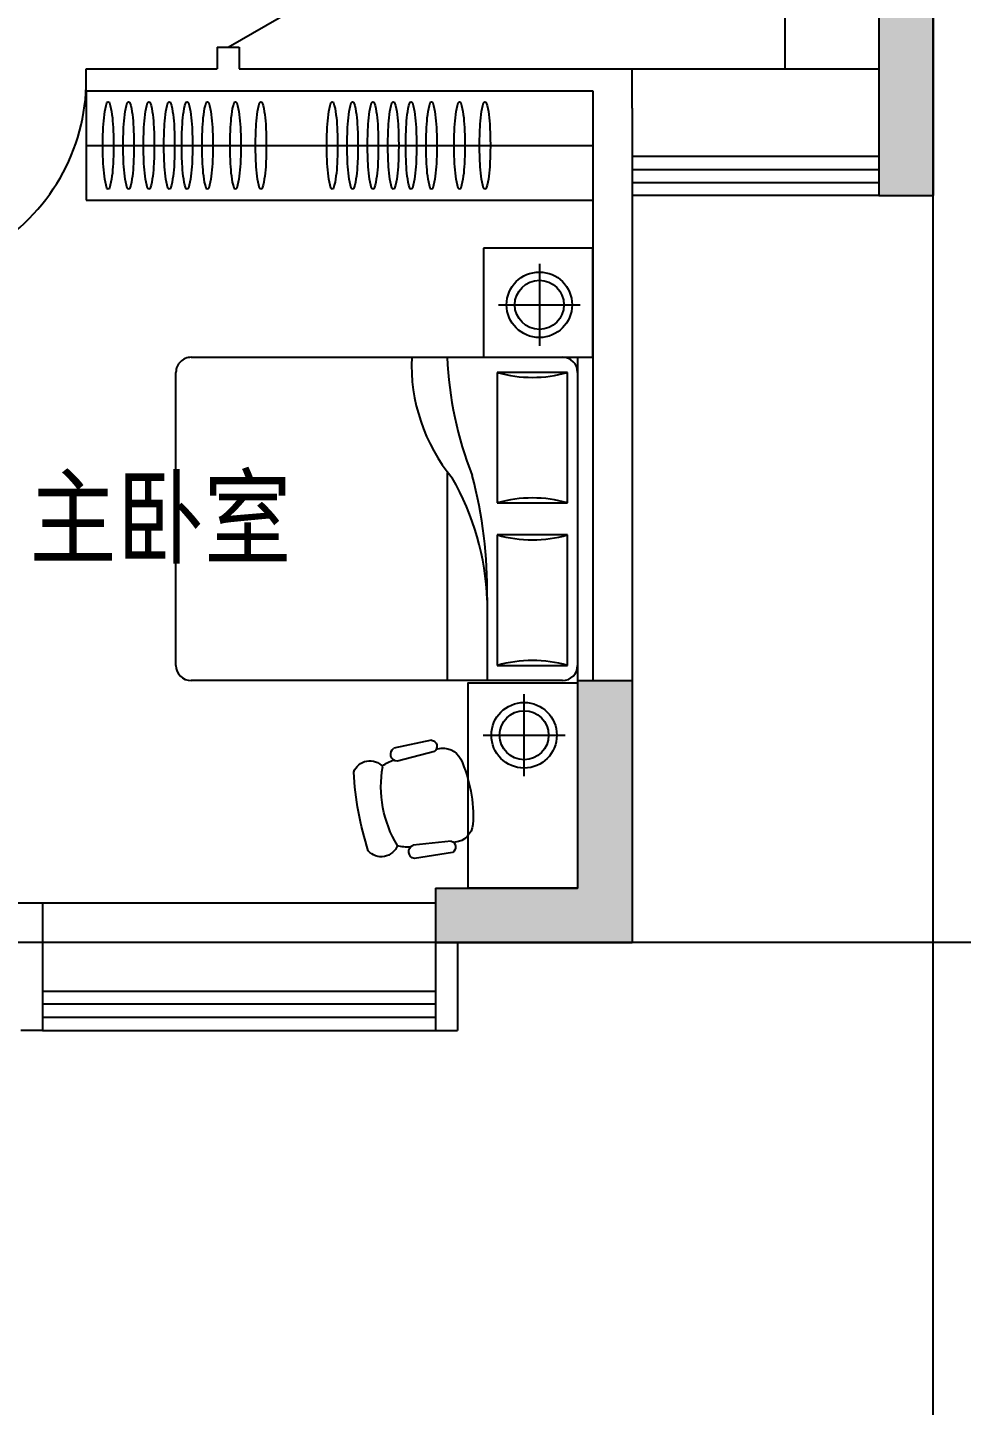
# Model space of a CAD drawing. Header units: millimetres. Extents: x 1460 to 36657, y 698 to 48137.
# Drawn here: x 21237 to 25516, y 17468 to 23776 of the extents above; entities that cross this region are included whole.
import ezdxf
from ezdxf.enums import TextEntityAlignment as Align

# ---------------------------------------------------------------- set-up
doc = ezdxf.new("R2010")
doc.units = ezdxf.units.MM
doc.linetypes.add('DOTE', pattern=[2.42, 2, -0.2, 0.02, -0.2])
for name, color, linetype in [('DOTE', 1, 'DOTE'), ('F', 12, 'Continuous'), ('MC', 4, 'Continuous'), ('SO', 9, 'Continuous'), ('WALL', 4, 'Continuous'), ('WINDOW', 5, 'Continuous'), ('WINDOW_TEXT', 7, 'Continuous')]:
    doc.layers.add(name, color=color, linetype=linetype)
doc.styles.add('ATT', font='TXT')
doc.styles.add('HZTXT', font='SIMPLEX', dxfattribs={"bigfont": 'HZTXT'})
doc.styles.add('SIMPLEX', font='SIMPLEX.SHX')

# ---------------------------------------------------------------- blocks, each defined once
blk = doc.blocks.new('12PSTG02')
at = {"color": 0, "linetype": 'ByBlock'}
for p, q in [((-5.882738, 11.493405), (-13.636493, 11.294805)), ((-5.73403, 9.170818), (-13.415554, 8.575543)), ((-4.996459, 9.562867), (-5.284204, 9.540568)), ((-5.73403, -9.170818), (-13.415554, -8.575543)), ((-4.996459, -9.562867), (-5.284204, -9.540568)), ((-4.996459, -9.562867), (-5.28099, -9.544821)), ((-5.882738, -11.493405), (-13.636493, -11.294805))]:
    blk.add_line(p, q, dxfattribs=at)
for centre, radius, start, end in [((-13.097037, 9.970029), 1.4304, 112.156422, 257.133709), ((-6.286552, 10.301496), 1.258456, 296.04311, 71.283835), ((-19.5, 6.311132), 3.452743, 30.392687, 149.607313), ((-12.998837, 0.943692), 7.999035, 97.334712, 116.212212), ((-4.647836, 5.578088), 4, 16.10866, 95), ((39.486083, 0), 62.486083, 172.590731, 187.409269), ((4.70097, 0), 22.70097, 159.208954, 200.791046), ((-28.187947, 0), 28.187947, 346.275006, 13.724994), ((-19.5, -6.311132), 3.452743, 210.392687, 329.607313), ((-12.998837, -1.056308), 7.999035, 243.61801, 261.904764), ((-4.647836, -5.578088), 4, 265, 343.89134), ((-13.097037, -9.970029), 1.4304, 102.866291, 247.843578), ((-6.286552, -10.301496), 1.258456, 288.716165, 63.95689)]:
    blk.add_arc(centre, radius, start, end, dxfattribs=at)
at = {"color": 0, "linetype": 'ByBlock', "style": 'ATT'}
for tag, p, flags in [('ITEM', (-22, -21), 3), ('ROOM_NUMBER', (-22, -29), 1)]:
    blk.add_attdef(tag, p, '', height=6, dxfattribs=dict(at, flags=flags))
blk = doc.blocks.new('-CHAI6')
at = {"xscale": 22.75, "yscale": 22.75, "zscale": 22.75}
blk.add_blockref('12PSTG02', (519.3, 28), dxfattribs=at)
blk = doc.blocks.new('-BED2')
at = {"layer": 'F', "linetype": 'ByBlock'}
for p, q in [((-4.2, 4.3), (-4.2, 1484.3)), ((64.8, 1484.3), (-4.2, 1484.3)), ((64.8, 4.3), (64.8, 1484.3)), ((133.8, 1484.3), (1835.8, 1484.3)), ((478.8, 1104.8), (478.8, 1484.3)), ((662.8, 533.3), (662.8, 1484.3)), ((110.8, 1415.3), (110.8, 817.3)), ((432.8, 1415.3), (110.8, 1415.3)), ((432.8, 817.3), (432.8, 1415.3)), ((1904.8, 1415.3), (1904.8, 73.3)), ((110.8, 817.3), (432.8, 817.3)), ((432.8, 671.3), (110.8, 671.3)), ((110.8, 671.3), (110.8, 73.3)), ((432.8, 73.3), (432.8, 671.3)), ((110.8, 73.3), (432.8, 73.3)), ((64.8, 4.3), (-4.2, 4.3)), ((1835.8, 4.3), (133.8, 4.3))]:
    blk.add_line(p, q, dxfattribs=at)
for centre, radius, start, end in [((133.8, 1415.3), 69, 90, 180), ((1835.8, 1415.3), 69, 0, 90), ((271.8, 1967.3), 575, 253.73979, 286.2602), ((2598, 1081.7), 2119.4, 179.37472, 194.67378), ((1679, 1158.2), 1200.9, 181.99994, 210.07995), ((271.8, 265.3), 575, 73.73979, 106.2602), ((271.8, 1223.3), 575, 253.73979, 286.2602), ((-1028, -72.9), 1692.5, 2.61601, 21.40694), ((13, 38.8), 812.8, 357.56726, 39.54608), ((133.8, 73.3), 69, 180, 270), ((271.8, -478.7), 575, 73.73979, 106.2602), ((1835.8, 73.3), 69, 270, 0)]:
    blk.add_arc(centre, radius, start, end, dxfattribs=at)
blk = doc.blocks.new('_WBLK')
for p, q in [((-0.5, 0.5), (0.5, 0.5)), ((0.5, 0.1667), (-0.5, 0.1667)), ((0.5, -0.1667), (-0.5, -0.1667)), ((-0.5, -0.5), (0.5, -0.5))]:
    blk.add_line(p, q)
at = {"layer": 'WINDOW_TEXT', "style": 'SIMPLEX', "flags": 9}
blk.add_attdef('A', text='', height=1, dxfattribs=at).set_placement((0, 1.5), align=Align.MIDDLE)
blk = doc.blocks.new('_DBLK')
blk.add_line((-0.5, 0), (0, -0.866))
blk.add_arc((-0.5, 0), 1, 300, 0)
at = {"style": 'SIMPLEX', "flags": 9}
blk.add_attdef('A', text='', height=1, dxfattribs=at).set_placement((0, 1.5), align=Align.MIDDLE)

msp = doc.modelspace()

# ---------------------------------------------------------------- linework, layer by layer
at = {"layer": 'DOTE'}
for p, q in [((25386.7, 17036.7), (25386.7, 28436.7)), ((28806.7, 19586.7), (3406.7, 19586.7))]:
    msp.add_line(p, q, dxfattribs=at)
at = {"layer": 'F'}
for p, q in [((24706.7, 25716.7), (24706.7, 23586.7)), ((24006.7, 23586.7), (25136.7, 23586.7)), ((21506.7, 23486.7), (21506.7, 22986.7)), ((21506.7, 23236.7), (23826.7, 23236.7)), ((21506.7, 22986.7), (23826.7, 22986.7)), ((23582.2, 22694.6), (23582.2, 22319.6)), ((23394.7, 22507.1), (23769.7, 22507.1)), ((23512.2, 20348.7), (23512.2, 20723.7)), ((23324.7, 20536.2), (23699.7, 20536.2)), ((23106.7, 19766.7), (21306.7, 19766.7))]:
    msp.add_line(p, q, dxfattribs=at)
for points in [[(21606.8, 23036.7, -0.331824), (21600.6, 23041.2, -0.041671), (21589.4, 23095.2, -0.017909), (21584.2, 23153.9, -0.012753), (21582.1, 23236.7, -0.012753), (21584.2, 23319.4, -0.017909), (21589.4, 23378.1, -0.041671), (21600.6, 23432.1, -0.331824), (21606.8, 23436.7, -0.331824), (21612.9, 23432.1, -0.041671), (21624.2, 23378.1, -0.017909), (21629.3, 23319.4, -0.012753), (21631.4, 23236.7, -0.012753), (21629.3, 23153.9, -0.017909), (21624.2, 23095.2, -0.041671), (21612.9, 23041.2, -0.331824)], [(21700.1, 23036.7, -0.331824), (21693.9, 23041.2, -0.041671), (21682.7, 23095.2, -0.017909), (21677.6, 23153.9, -0.012753), (21675.5, 23236.7, -0.012753), (21677.6, 23319.4, -0.017909), (21682.7, 23378.1, -0.041671), (21693.9, 23432.1, -0.331824), (21700.1, 23436.7, -0.331824), (21706.3, 23432.1, -0.041671), (21717.5, 23378.1, -0.017909), (21722.6, 23319.4, -0.012753), (21724.8, 23236.7, -0.012753), (21722.6, 23153.9, -0.017909), (21717.5, 23095.2, -0.041671), (21706.3, 23041.2, -0.331824)], [(21793.4, 23036.7, -0.331824), (21787.3, 23041.2, -0.041671), (21776, 23095.2, -0.017909), (21770.9, 23153.9, -0.012753), (21768.8, 23236.7, -0.012753), (21770.9, 23319.4, -0.017909), (21776, 23378.1, -0.041671), (21787.3, 23432.1, -0.331824), (21793.4, 23436.7, -0.331824), (21799.6, 23432.1, -0.041671), (21810.9, 23378.1, -0.017909), (21816, 23319.4, -0.012753), (21818.1, 23236.7, -0.012753), (21816, 23153.9, -0.017909), (21810.9, 23095.2, -0.041671), (21799.6, 23041.2, -0.331824)], [(21886.7, 23036.7, -0.331824), (21880.6, 23041.2, -0.041671), (21869.3, 23095.2, -0.017909), (21864.2, 23153.9, -0.012753), (21862.1, 23236.7, -0.012753), (21864.2, 23319.4, -0.017909), (21869.3, 23378.1, -0.041671), (21880.6, 23432.1, -0.331824), (21886.7, 23436.7, -0.331824), (21892.9, 23432.1, -0.041671), (21904.2, 23378.1, -0.017909), (21909.3, 23319.4, -0.012753), (21911.4, 23236.7, -0.012753), (21909.3, 23153.9, -0.017909), (21904.2, 23095.2, -0.041671), (21892.9, 23041.2, -0.331824)], [(21968.4, 23036.7, -0.331824), (21962.2, 23041.2, -0.041671), (21951, 23095.2, -0.017909), (21945.8, 23153.9, -0.012753), (21943.7, 23236.7, -0.012753), (21945.8, 23319.4, -0.017909), (21951, 23378.1, -0.041671), (21962.2, 23432.1, -0.331824), (21968.4, 23436.7, -0.331824), (21974.5, 23432.1, -0.041671), (21985.8, 23378.1, -0.017909), (21990.9, 23319.4, -0.012753), (21993, 23236.7, -0.012753), (21990.9, 23153.9, -0.017909), (21985.8, 23095.2, -0.041671), (21974.5, 23041.2, -0.331824)], [(22061.7, 23036.7, -0.331824), (22055.6, 23041.2, -0.041671), (22044.3, 23095.2, -0.017909), (22039.2, 23153.9, -0.012753), (22037.1, 23236.7, -0.012753), (22039.2, 23319.4, -0.017909), (22044.3, 23378.1, -0.041671), (22055.6, 23432.1, -0.331824), (22061.7, 23436.7, -0.331824), (22067.9, 23432.1, -0.041671), (22079.1, 23378.1, -0.017909), (22084.2, 23319.4, -0.012753), (22086.4, 23236.7, -0.012753), (22084.2, 23153.9, -0.017909), (22079.1, 23095.2, -0.041671), (22067.9, 23041.2, -0.331824)], [(22190, 23036.7, -0.331824), (22183.9, 23041.2, -0.041671), (22172.6, 23095.2, -0.017909), (22167.5, 23153.9, -0.012753), (22165.4, 23236.7, -0.012753), (22167.5, 23319.4, -0.017909), (22172.6, 23378.1, -0.041671), (22183.9, 23432.1, -0.331824), (22190, 23436.7, -0.331824), (22196.2, 23432.1, -0.041671), (22207.4, 23378.1, -0.017909), (22212.6, 23319.4, -0.012753), (22214.7, 23236.7, -0.012753), (22212.6, 23153.9, -0.017909), (22207.4, 23095.2, -0.041671), (22196.2, 23041.2, -0.331824)], [(22306.7, 23036.7, -0.331824), (22300.5, 23041.2, -0.041671), (22289.2, 23095.2, -0.017909), (22284.1, 23153.9, -0.012753), (22282, 23236.7, -0.012753), (22284.1, 23319.4, -0.017909), (22289.2, 23378.1, -0.041671), (22300.5, 23432.1, -0.331824), (22306.7, 23436.7, -0.331824), (22312.8, 23432.1, -0.041671), (22324.1, 23378.1, -0.017909), (22329.2, 23319.4, -0.012753), (22331.3, 23236.7, -0.012753), (22329.2, 23153.9, -0.017909), (22324.1, 23095.2, -0.041671), (22312.8, 23041.2, -0.331824)], [(22633.1, 23036.7, -0.331824), (22626.9, 23041.2, -0.041671), (22615.7, 23095.2, -0.017909), (22610.5, 23153.9, -0.012753), (22608.4, 23236.7, -0.012753), (22610.5, 23319.4, -0.017909), (22615.7, 23378.1, -0.041671), (22626.9, 23432.1, -0.331824), (22633.1, 23436.7, -0.331824), (22639.2, 23432.1, -0.041671), (22650.5, 23378.1, -0.017909), (22655.6, 23319.4, -0.012753), (22657.7, 23236.7, -0.012753), (22655.6, 23153.9, -0.017909), (22650.5, 23095.2, -0.041671), (22639.2, 23041.2, -0.331824)], [(22726.4, 23036.7, -0.331824), (22720.3, 23041.2, -0.041671), (22709, 23095.2, -0.017909), (22703.9, 23153.9, -0.012753), (22701.8, 23236.7, -0.012753), (22703.9, 23319.4, -0.017909), (22709, 23378.1, -0.041671), (22720.3, 23432.1, -0.331824), (22726.4, 23436.7, -0.331824), (22732.6, 23432.1, -0.041671), (22743.8, 23378.1, -0.017909), (22748.9, 23319.4, -0.012753), (22751.1, 23236.7, -0.012753), (22748.9, 23153.9, -0.017909), (22743.8, 23095.2, -0.041671), (22732.6, 23041.2, -0.331824)], [(22819.7, 23036.7, -0.331824), (22813.6, 23041.2, -0.041671), (22802.3, 23095.2, -0.017909), (22797.2, 23153.9, -0.012753), (22795.1, 23236.7, -0.012753), (22797.2, 23319.4, -0.017909), (22802.3, 23378.1, -0.041671), (22813.6, 23432.1, -0.331824), (22819.7, 23436.7, -0.331824), (22825.9, 23432.1, -0.041671), (22837.2, 23378.1, -0.017909), (22842.3, 23319.4, -0.012753), (22844.4, 23236.7, -0.012753), (22842.3, 23153.9, -0.017909), (22837.2, 23095.2, -0.041671), (22825.9, 23041.2, -0.331824)], [(22913, 23036.7, -0.331824), (22906.9, 23041.2, -0.041671), (22895.6, 23095.2, -0.017909), (22890.5, 23153.9, -0.012753), (22888.4, 23236.7, -0.012753), (22890.5, 23319.4, -0.017909), (22895.6, 23378.1, -0.041671), (22906.9, 23432.1, -0.331824), (22913, 23436.7, -0.331824), (22919.2, 23432.1, -0.041671), (22930.5, 23378.1, -0.017909), (22935.6, 23319.4, -0.012753), (22937.7, 23236.7, -0.012753), (22935.6, 23153.9, -0.017909), (22930.5, 23095.2, -0.041671), (22919.2, 23041.2, -0.331824)], [(22994.7, 23036.7, -0.331824), (22988.5, 23041.2, -0.041671), (22977.3, 23095.2, -0.017909), (22972.2, 23153.9, -0.012753), (22970, 23236.7, -0.012753), (22972.2, 23319.4, -0.017909), (22977.3, 23378.1, -0.041671), (22988.5, 23432.1, -0.331824), (22994.7, 23436.7, -0.331824), (23000.8, 23432.1, -0.041671), (23012.1, 23378.1, -0.017909), (23017.2, 23319.4, -0.012753), (23019.3, 23236.7, -0.012753), (23017.2, 23153.9, -0.017909), (23012.1, 23095.2, -0.041671), (23000.8, 23041.2, -0.331824)], [(23088, 23036.7, -0.331824), (23081.9, 23041.2, -0.041671), (23070.6, 23095.2, -0.017909), (23065.5, 23153.9, -0.012753), (23063.4, 23236.7, -0.012753), (23065.5, 23319.4, -0.017909), (23070.6, 23378.1, -0.041671), (23081.9, 23432.1, -0.331824), (23088, 23436.7, -0.331824), (23094.2, 23432.1, -0.041671), (23105.4, 23378.1, -0.017909), (23110.6, 23319.4, -0.012753), (23112.7, 23236.7, -0.012753), (23110.6, 23153.9, -0.017909), (23105.4, 23095.2, -0.041671), (23094.2, 23041.2, -0.331824)], [(23216.3, 23036.7, -0.331824), (23210.2, 23041.2, -0.041671), (23198.9, 23095.2, -0.017909), (23193.8, 23153.9, -0.012753), (23191.7, 23236.7, -0.012753), (23193.8, 23319.4, -0.017909), (23198.9, 23378.1, -0.041671), (23210.2, 23432.1, -0.331824), (23216.3, 23436.7, -0.331824), (23222.5, 23432.1, -0.041671), (23233.8, 23378.1, -0.017909), (23238.9, 23319.4, -0.012753), (23241, 23236.7, -0.012753), (23238.9, 23153.9, -0.017909), (23233.8, 23095.2, -0.041671), (23222.5, 23041.2, -0.331824)], [(23333, 23036.7, -0.331824), (23326.8, 23041.2, -0.041671), (23315.5, 23095.2, -0.017909), (23310.4, 23153.9, -0.012753), (23308.3, 23236.7, -0.012753), (23310.4, 23319.4, -0.017909), (23315.5, 23378.1, -0.041671), (23326.8, 23432.1, -0.331824), (23333, 23436.7, -0.331824), (23339.1, 23432.1, -0.041671), (23350.4, 23378.1, -0.017909), (23355.5, 23319.4, -0.012753), (23357.6, 23236.7, -0.012753), (23355.5, 23153.9, -0.017909), (23350.4, 23095.2, -0.041671), (23339.1, 23041.2, -0.331824)]]:
    msp.add_lwpolyline(points, format="xyb", close=True, dxfattribs=at)
for points in [[(23326.7, 22766.7), (23326.7, 22266.7), (23826.7, 22266.7), (23826.7, 22766.7)], [(23256.7, 19836.7), (23256.7, 20776.7), (23756.7, 20776.7), (23756.7, 19836.7)]]:
    msp.add_lwpolyline(points, close=True, dxfattribs=at)
for centre, radius in [((23582.2, 22507.1), 150), ((23582.2, 22507.1), 112.5), ((23512.2, 20536.2), 150), ((23512.2, 20536.2), 112.5)]:
    msp.add_circle(centre, radius, dxfattribs=at)
at = {"layer": 'SO'}
for points in [[(25136.7, 24006.7), (25386.7, 24006.7), (25136.7, 23006.7), (25386.7, 23006.7)], [(24006.7, 20786.7), (23756.7, 20786.7), (24006.7, 19586.7), (23756.7, 19836.7)], [(24006.7, 19586.7), (23756.7, 19836.7), (23106.7, 19586.7), (23106.7, 19836.7)]]:
    msp.add_solid(points, dxfattribs=at)
at = {"layer": 'WALL'}
for p, q in [((25386.7, 27066.7), (25386.7, 23006.7)), ((25136.7, 24006.7), (25136.7, 23006.7)), ((22106.7, 23686.7), (22106.7, 23586.7)), ((22106.7, 23686.7), (22206.7, 23686.7)), ((22206.7, 23686.7), (22206.7, 23586.7)), ((21506.7, 23586.7), (22106.7, 23586.7)), ((21506.7, 23486.7), (21506.7, 23586.7)), ((22206.7, 23586.7), (24006.7, 23586.7)), ((24006.7, 23406.7), (24006.7, 23586.7)), ((24006.7, 23406.7), (24006.7, 23586.7)), ((21506.7, 23486.7), (23826.7, 23486.7)), ((23826.7, 23486.7), (23826.7, 20786.7)), ((24006.7, 23406.7), (24006.7, 19586.7)), ((25136.7, 23006.7), (25386.7, 23006.7)), ((23756.7, 20786.7), (24006.7, 20786.7)), ((23756.7, 20786.7), (23756.7, 19836.7)), ((23106.7, 19836.7), (23756.7, 19836.7)), ((23106.7, 19836.7), (23106.7, 19184.4)), ((21306.7, 19766.7), (20956.7, 19766.7)), ((21306.7, 19766.7), (21306.7, 19185.8)), ((23106.7, 19586.7), (24006.7, 19586.7)), ((23206.7, 19586.7), (23206.7, 19184.3)), ((21206.7, 19185.9), (21306.7, 19185.8)), ((23106.7, 19184.4), (23206.7, 19184.3))]:
    msp.add_line(p, q, dxfattribs=at)

# ---------------------------------------------------------------- block references
at = {"layer": 'F', "xscale": -1, "rotation": 190.5254856102871}
msp.add_blockref('-CHAI6', (22752.2, 20213.5), dxfattribs=at)
at = {"layer": 'WALL', "rotation": 180}
msp.add_blockref('-BED2', (23822.3, 22271), dxfattribs=at)
at = {"layer": 'WINDOW'}
for name, p, xscale, yscale, zscale, rotation in [('_DBLK', (22156.7, 24136.7), -900, -900, 900, 270), ('_DBLK', (21056.7, 23536.7), -900, -900, 900, 180), ('_WBLK', (22206.3, 19274.4), -1800, 180, 1800, 180)]:
    msp.add_blockref(name, p, dxfattribs=dict(at, xscale=xscale, yscale=yscale, zscale=zscale, rotation=rotation))
at = {"layer": 'WINDOW', "xscale": -1130, "yscale": 180, "zscale": 1130}
msp.add_blockref('_WBLK', (24571.7, 23096.7), dxfattribs=at)

# ---------------------------------------------------------------- texts
at = {"layer": 'MC', "style": 'HZTXT'}
msp.add_text('主卧室', height=400, dxfattribs=at).set_placement((21245.8, 21319.3))

doc.saveas('drawing.dxf')
